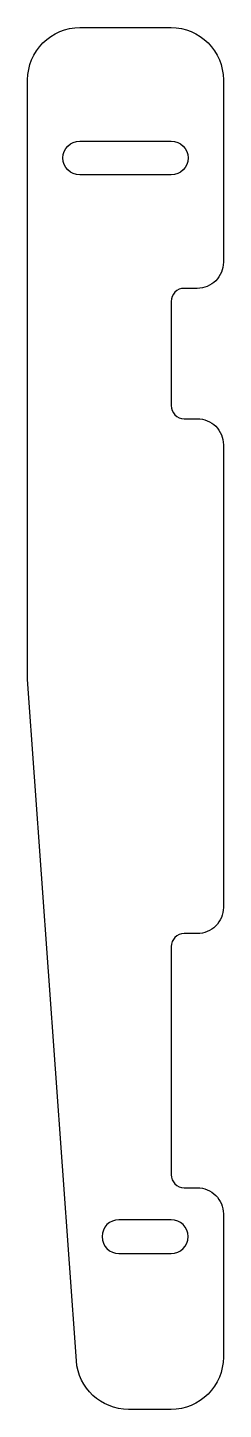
# Model space of a CAD drawing. Extents: x 0 to 30, y -112 to 100.
import ezdxf

# ---------------------------------------------------------------- set-up
doc = ezdxf.new("R2010")
doc.units = 0

msp = doc.modelspace()

# ---------------------------------------------------------------- linework, layer by layer
at = {"layer": '1'}
for points in [[(30, 92), (30, 64, -0.414214), (26, 60), (24, 60, 0.414214), (22, 58), (22, 42, 0.414214), (24, 40), (26, 40, -0.414214), (30, 36), (30, -35, -0.414214), (26, -39), (24, -39, 0.414214), (22, -41), (22, -76, 0.414214), (24, -78), (26, -78, -0.414214), (30, -82), (30, -104, -0.414214), (22, -112), (15.45, -112, -0.393479), (7.47, -104.57), (0, 0), (0, 92, -0.414214), (8, 100), (22, 100, -0.414214)], [(22, 82.6, -1), (22, 77.4), (8, 77.4, -1), (8, 82.6)], [(22, -82.9), (14, -82.9, 1), (14, -88.1), (22, -88.1, 1)]]:
    msp.add_lwpolyline(points, format="xyb", close=True, dxfattribs=at)

doc.saveas('drawing.dxf')
